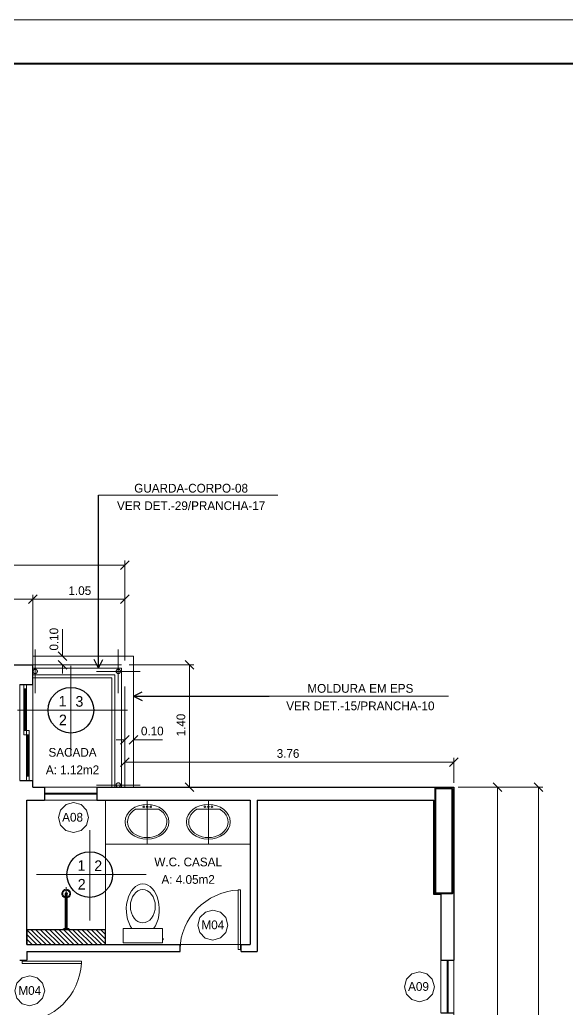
# Model space of a CAD drawing. Header units: metres. Extents: x 2.9 to 62.3, y 8 to 50.1.
# Drawn here: x 45.66 to 51.92, y 38.75 to 50.07 of the extents above; entities that cross this region are included whole.
import ezdxf
from ezdxf.enums import TextEntityAlignment as Align

# ---------------------------------------------------------------- set-up
doc = ezdxf.new("R2010")
doc.units = ezdxf.units.M
doc.header["$MEASUREMENT"] = 0
for name, pattern in [('DGN Style 2', [1.009767, 0.60586, -0.403907]), ('DGN Style 3', [1.413674, 1.009767, -0.403907]), ('DGN Style 4', [1.616637, 0.807814, -0.403907, 0.00101, -0.403907])]:
    doc.linetypes.add(name, pattern=pattern)
doc.layers.get('Defpoints').update_dxf_attribs({"lineweight": 0})
for name, color, linetype, lineweight in [('00-EDIFICACOES TÉRREO', 7, 'Continuous', 0), ('24 - Textos Gerais', 7, 'Continuous', 0), ('34 - Mobiliário', 7, 'Continuous', 0), ('CORNIJAS_VAR NA PLANTA PTIPO 1', 7, 'Continuous', 0), ('Cotas', 13, 'Continuous', 0), ('Level 1', 7, 'Continuous', 0), ('Level 12', 7, 'Continuous', 0), ('Level 14', 7, 'Continuous', 0), ('Level 24-1', 7, 'Continuous', 0), ('Level 3', 7, 'Continuous', 0), ('Level 36', 7, 'Continuous', 0), ('Level 45', 7, 'Continuous', 0), ('Level 46', 7, 'Continuous', 0), ('Level 50', 7, 'Continuous', 0), ('Level 62-1', 7, 'Continuous', 0), ('Level 63', 7, 'Continuous', 0), ('Level 7', 7, 'Continuous', 0)]:
    doc.layers.add(name, color=color, linetype=linetype, lineweight=lineweight)
doc.styles.add('Style-INTL_ENGINEERING', font='INTL_ENGINEERING.shx')
doc.dimstyles.get("Standard").update_dxf_attribs({"dimtxt": 0.18, "dimasz": 0.18, "dimexe": 0.18, "dimexo": 0.0625, "dimgap": 0.09, "dimtad": 0, "dimtih": 1, "dimtoh": 1, "dimdec": 4, "dimzin": 1, "dimdsep": 46, "dimtxsty": 'Standard', "dimcen": 0, "dimadec": 0, "dimazin": 0, "dimtfac": 1, "dimtdec": 4, "dimtofl": 0, "dimtmove": 0, "dimatfit": 3, "dimfxl": 0, "dimtolj": 1, "dimtzin": 1, "dimarcsym": 0})

# ---------------------------------------------------------------- blocks, each defined once
blk = doc.blocks.new('_Oblique')
at = {"color": 0, "linetype": 'ByBlock', "lineweight": -2}
blk.add_line((0.5, 0.5), (-0.5, -0.5), dxfattribs=at)
blk = doc.blocks.new('*D578')
at = {"layer": 'Cotas', "color": 2, "linetype": 'Continuous', "lineweight": 0}
for p, q in [((43.015, 42.839), (43.015, 43.489)), ((45.815, 42.739), (45.815, 43.489)), ((43.015, 43.439), (45.815, 43.439))]:
    blk.add_line(p, q, dxfattribs=at)
at = {"layer": 'Defpoints'}
for p in [(44.415, 43.439), (45.815, 43.439), (43.015, 42.789), (45.815, 42.689)]:
    blk.add_point(p, dxfattribs=at)
at = {"layer": 'Cotas', "color": 2, "linetype": 'Continuous', "lineweight": 0, "xscale": 0.0995, "yscale": 0.0995, "zscale": 0.0995, "rotation": 180}
blk.add_blockref('_Oblique', (43.015, 43.439), dxfattribs=at)
at = {"layer": 'Cotas', "color": 2, "linetype": 'Continuous', "lineweight": 0, "xscale": 0.0995, "yscale": 0.0995, "zscale": 0.0995}
blk.add_blockref('_Oblique', (45.815, 43.439), dxfattribs=at)
at = {"layer": 'Cotas', "color": 2, "linetype": 'Continuous', "lineweight": 0, "style": 'Style-INTL_ENGINEERING'}
blk.add_text('2.80', height=0.0995, dxfattribs=at).set_placement((44.268, 43.538), align=Align.MIDDLE_LEFT)
blk = doc.blocks.new('*D579')
at = {"layer": 'Cotas', "color": 2, "linetype": 'Continuous', "lineweight": 0}
for p, q in [((45.815, 42.739), (45.815, 43.489)), ((46.865, 42.739), (46.865, 43.489)), ((45.815, 43.439), (46.865, 43.439))]:
    blk.add_line(p, q, dxfattribs=at)
at = {"layer": 'Defpoints'}
for p in [(46.34, 43.439), (46.865, 43.439), (45.815, 42.689), (46.865, 42.689)]:
    blk.add_point(p, dxfattribs=at)
at = {"layer": 'Cotas', "color": 2, "linetype": 'Continuous', "lineweight": 0, "xscale": 0.0995, "yscale": 0.0995, "zscale": 0.0995, "rotation": 180}
blk.add_blockref('_Oblique', (45.815, 43.439), dxfattribs=at)
at = {"layer": 'Cotas', "color": 2, "linetype": 'Continuous', "lineweight": 0, "xscale": 0.0995, "yscale": 0.0995, "zscale": 0.0995}
blk.add_blockref('_Oblique', (46.865, 43.439), dxfattribs=at)
at = {"layer": 'Cotas', "color": 2, "linetype": 'Continuous', "lineweight": 0, "style": 'Style-INTL_ENGINEERING'}
blk.add_text('1.05', height=0.0995, dxfattribs=at).set_placement((46.221, 43.538), align=Align.MIDDLE_LEFT)
blk = doc.blocks.new('*D315')
at = {"layer": 'Cotas', "color": 2, "linetype": 'Continuous', "lineweight": 0}
for p, q in [((33.725, 43.187), (33.725, 43.881)), ((33.725, 43.831), (46.865, 43.831)), ((46.865, 42.739), (46.865, 43.881))]:
    blk.add_line(p, q, dxfattribs=at)
at = {"layer": 'Defpoints'}
for p in [(40.295, 43.831), (46.865, 43.831), (33.725, 43.137), (46.865, 42.689)]:
    blk.add_point(p, dxfattribs=at)
at = {"layer": 'Cotas', "color": 2, "linetype": 'Continuous', "lineweight": 0, "xscale": 0.0995, "yscale": 0.0995, "zscale": 0.0995, "rotation": 180}
blk.add_blockref('_Oblique', (33.725, 43.831), dxfattribs=at)
at = {"layer": 'Cotas', "color": 2, "linetype": 'Continuous', "lineweight": 0, "xscale": 0.0995, "yscale": 0.0995, "zscale": 0.0995}
blk.add_blockref('_Oblique', (46.865, 43.831), dxfattribs=at)
at = {"layer": 'Cotas', "color": 2, "linetype": 'Continuous', "lineweight": 0, "style": 'Style-INTL_ENGINEERING'}
blk.add_text('13.14', height=0.0995, dxfattribs=at).set_placement((40.165, 43.931), align=Align.MIDDLE_LEFT)
blk = doc.blocks.new('*D327')
at = {"layer": 'Cotas', "color": 2, "linetype": 'Continuous', "lineweight": 0}
for p, q in [((46.914, 42.689), (47.654, 42.689)), ((47.604, 42.689), (47.604, 41.289)), ((46.914, 41.289), (47.654, 41.289))]:
    blk.add_line(p, q, dxfattribs=at)
at = {"layer": 'Defpoints'}
for p in [(46.865, 42.689), (47.604, 41.989), (46.865, 41.289), (47.604, 41.289)]:
    blk.add_point(p, dxfattribs=at)
at = {"layer": 'Cotas', "color": 2, "linetype": 'Continuous', "lineweight": 0, "xscale": 0.0995, "yscale": 0.0995, "zscale": 0.0995}
for p, rotation in [((47.604, 42.689), 90), ((47.604, 41.289), 270)]:
    blk.add_blockref('_Oblique', p, dxfattribs=dict(at, rotation=rotation))
at = {"layer": 'Cotas', "color": 2, "linetype": 'Continuous', "lineweight": 0, "style": 'Style-INTL_ENGINEERING'}
blk.add_text('1.40', height=0.0995, rotation=90, dxfattribs=at).set_placement((47.505, 41.871), align=Align.MIDDLE_LEFT)
blk = doc.blocks.new('*D328')
at = {"layer": 'Cotas', "color": 2, "linetype": 'Continuous', "lineweight": 0}
for p, q in [((50.674, 41.289), (51.174, 41.289)), ((51.124, 41.289), (51.124, 34.579)), ((50.674, 34.579), (51.174, 34.579))]:
    blk.add_line(p, q, dxfattribs=at)
at = {"layer": 'Defpoints'}
for p in [(50.625, 41.289), (51.124, 37.934), (50.625, 34.579), (51.124, 34.579)]:
    blk.add_point(p, dxfattribs=at)
at = {"layer": 'Cotas', "color": 2, "linetype": 'Continuous', "lineweight": 0, "xscale": 0.0995, "yscale": 0.0995, "zscale": 0.0995}
for p, rotation in [((51.124, 41.289), 90), ((51.124, 34.579), 270)]:
    blk.add_blockref('_Oblique', p, dxfattribs=dict(at, rotation=rotation))
at = {"layer": 'Cotas', "color": 2, "linetype": 'Continuous', "lineweight": 0, "style": 'Style-INTL_ENGINEERING'}
blk.add_text('6.71', height=0.0995, rotation=90, dxfattribs=at).set_placement((51.025, 37.818), align=Align.MIDDLE_LEFT)
blk = doc.blocks.new('*D329')
at = {"layer": 'Cotas', "color": 2, "linetype": 'Continuous', "lineweight": 0}
for p, q in [((50.674, 41.289), (51.641, 41.289)), ((51.591, 41.289), (51.591, 33.529)), ((50.674, 33.529), (51.641, 33.529))]:
    blk.add_line(p, q, dxfattribs=at)
at = {"layer": 'Defpoints'}
for p in [(50.625, 41.289), (51.591, 37.409), (50.625, 33.529), (51.591, 33.529)]:
    blk.add_point(p, dxfattribs=at)
at = {"layer": 'Cotas', "color": 2, "linetype": 'Continuous', "lineweight": 0, "xscale": 0.0995, "yscale": 0.0995, "zscale": 0.0995}
for p, rotation in [((51.591, 41.289), 90), ((51.591, 33.529), 270)]:
    blk.add_blockref('_Oblique', p, dxfattribs=dict(at, rotation=rotation))
at = {"layer": 'Cotas', "color": 2, "linetype": 'Continuous', "lineweight": 0, "style": 'Style-INTL_ENGINEERING'}
blk.add_text('7.76', height=0.0995, rotation=90, dxfattribs=at).set_placement((51.492, 37.265), align=Align.MIDDLE_LEFT)
blk = doc.blocks.new('*D330')
at = {"layer": 'Cotas', "color": 2, "linetype": 'Continuous', "lineweight": 0}
for p, q in [((46.865, 41.94), (46.865, 41.527)), ((50.625, 41.576), (46.865, 41.576)), ((50.625, 41.339), (50.625, 41.626))]:
    blk.add_line(p, q, dxfattribs=at)
at = {"layer": 'Defpoints'}
for p in [(46.865, 41.989), (46.865, 41.576), (48.745, 41.576), (50.625, 41.289)]:
    blk.add_point(p, dxfattribs=at)
at = {"layer": 'Cotas', "color": 2, "linetype": 'Continuous', "lineweight": 0, "xscale": 0.0995, "yscale": 0.0995, "zscale": 0.0995, "rotation": 180}
blk.add_blockref('_Oblique', (46.865, 41.576), dxfattribs=at)
at = {"layer": 'Cotas', "color": 2, "linetype": 'Continuous', "lineweight": 0, "xscale": 0.0995, "yscale": 0.0995, "zscale": 0.0995}
blk.add_blockref('_Oblique', (50.625, 41.576), dxfattribs=at)
at = {"layer": 'Cotas', "color": 2, "linetype": 'Continuous', "lineweight": 0, "style": 'Style-INTL_ENGINEERING'}
blk.add_text('3.76', height=0.0995, dxfattribs=at).set_placement((48.6, 41.675), align=Align.MIDDLE_LEFT)
blk = doc.blocks.new('*U137')
at = {"layer": '00-EDIFICACOES TÉRREO', "color": 4, "linetype": 'Continuous', "lineweight": 0, "flags": 128}
blk.add_lwpolyline([(0.00342, 0), (0.00294, 0.00172), (0.00172, 0.00296), (0, 0.00342), (-0.00171, 0.00296), (-0.00296, 0.00172), (-0.00341, 0), (-0.00294, -0.00171), (-0.00172, -0.00295), (-0.00001, -0.00341), (0.00173, -0.00294), (0.00295, -0.00171)], close=True, dxfattribs=at)
at = {"layer": '00-EDIFICACOES TÉRREO', "color": 4, "linetype": 'Continuous', "lineweight": 0, "style": 'Style-INTL_ENGINEERING'}
blk.add_text('A08', height=0.001999, rotation=359.9999, dxfattribs=at).set_placement((-0.00259, -0.00093))
blk = doc.blocks.new('*U138')
at = {"layer": '00-EDIFICACOES TÉRREO', "color": 4, "linetype": 'Continuous', "lineweight": 0, "flags": 128}
blk.add_lwpolyline([(0.00342, 0), (0.00294, 0.00172), (0.00172, 0.00296), (0, 0.00342), (-0.00171, 0.00296), (-0.00296, 0.00172), (-0.00341, 0), (-0.00294, -0.00171), (-0.00172, -0.00295), (-0.00001, -0.00341), (0.00173, -0.00294), (0.00295, -0.00171)], close=True, dxfattribs=at)
at = {"layer": '00-EDIFICACOES TÉRREO', "color": 4, "linetype": 'Continuous', "lineweight": 0, "style": 'Style-INTL_ENGINEERING'}
blk.add_text('A09', height=0.001999, rotation=359.9999, dxfattribs=at).set_placement((-0.00259, -0.00093))
blk = doc.blocks.new('*U151')
at = {"layer": '00-EDIFICACOES TÉRREO', "color": 4, "linetype": 'Continuous', "lineweight": 0, "flags": 128}
blk.add_lwpolyline([(0.00342, 0), (0.00294, 0.00172), (0.00172, 0.00296), (0, 0.00342), (-0.00171, 0.00296), (-0.00296, 0.00172), (-0.00341, 0), (-0.00294, -0.00171), (-0.00172, -0.00295), (-0.00001, -0.00341), (0.00173, -0.00294), (0.00295, -0.00171)], close=True, dxfattribs=at)
at = {"layer": '00-EDIFICACOES TÉRREO', "color": 4, "linetype": 'Continuous', "lineweight": 0, "style": 'Style-INTL_ENGINEERING'}
blk.add_text('M04', height=0.001999, rotation=359.9999, dxfattribs=at).set_placement((-0.00259, -0.00093))
blk = doc.blocks.new('TerminatorOpen')
at = {"color": 0, "linetype": 'ByBlock', "lineweight": -2}
for q in [(-1, 0.5), (-1, 0), (-1, -0.5)]:
    blk.add_line((0, 0), q, dxfattribs=at)
blk = doc.blocks.new('INDESP_5')
at = {"layer": 'Level 3', "color": 131, "linetype": 'Continuous', "lineweight": 0}
for p, q in [((0.01506, -0.01302), (0.01507, 0.01257)), ((0.00001, 0), (0.03099, 0))]:
    blk.add_line(p, q, dxfattribs=at)
at = {"layer": 'Level 3', "color": 131, "linetype": 'Continuous', "lineweight": 13}
blk.add_line((0.0221, 0), (0.02213, 0.00002), dxfattribs=at)
at = {"layer": 'Level 3', "color": 131, "linetype": 'Continuous', "lineweight": 30}
blk.add_circle((0.01505, 0.00001), 0.00645, dxfattribs=at)
at = {"layer": 'Level 3', "color": 131, "linetype": 'Continuous', "lineweight": 30, "style": 'Style-INTL_ENGINEERING'}
for s, p in [('1', (0.01159, 0.00105)), ('3', (0.01633, 0.00098)), ('2', (0.01167, -0.00425))]:
    blk.add_text(s, height=0.003, rotation=0, dxfattribs=at).set_placement(p)
blk = doc.blocks.new('INDESP_6')
at = {"layer": 'Level 3', "color": 131, "linetype": 'Continuous', "lineweight": 0}
for p, q in [((0.01506, -0.01302), (0.01507, 0.01257)), ((0.00001, 0), (0.03099, 0))]:
    blk.add_line(p, q, dxfattribs=at)
at = {"layer": 'Level 3', "color": 131, "linetype": 'Continuous', "lineweight": 13}
blk.add_line((0.0221, 0), (0.02213, 0.00002), dxfattribs=at)
at = {"layer": 'Level 3', "color": 131, "linetype": 'Continuous', "lineweight": 30}
blk.add_circle((0.01505, 0.00001), 0.00645, dxfattribs=at)
at = {"layer": 'Level 3', "color": 131, "linetype": 'Continuous', "lineweight": 30, "style": 'Style-INTL_ENGINEERING'}
for s, p in [('1', (0.01159, 0.00105)), ('2', (0.01633, 0.00098)), ('2', (0.01167, -0.00425))]:
    blk.add_text(s, height=0.003, rotation=0, dxfattribs=at).set_placement(p)
blk = doc.blocks.new('*D358')
at = {"layer": 'Cotas', "color": 2, "linetype": 'Continuous', "lineweight": 0}
for p, q in [((46.153, 43.098), (46.153, 42.789)), ((46.384, 42.789), (46.103, 42.789)), ((46.384, 42.689), (46.103, 42.689)), ((46.153, 42.59), (46.153, 42.689))]:
    blk.add_line(p, q, dxfattribs=at)
at = {"layer": 'Defpoints'}
for p in [(46.153, 42.976), (46.434, 42.789), (46.153, 42.689), (46.434, 42.689)]:
    blk.add_point(p, dxfattribs=at)
at = {"layer": 'Cotas', "color": 2, "linetype": 'Continuous', "lineweight": 0, "xscale": 0.0995, "yscale": 0.0995, "zscale": 0.0995}
for p, rotation in [((46.153, 42.789), 270), ((46.153, 42.689), 90)]:
    blk.add_blockref('_Oblique', p, dxfattribs=dict(at, rotation=rotation))
at = {"layer": 'Cotas', "color": 2, "linetype": 'Continuous', "lineweight": 0, "style": 'Style-INTL_ENGINEERING'}
blk.add_text('0.10', height=0.0995, rotation=90, dxfattribs=at).set_placement((46.054, 42.853), align=Align.MIDDLE_LEFT)
blk = doc.blocks.new('*D359')
at = {"layer": 'Cotas', "color": 2, "linetype": 'Continuous', "lineweight": 0}
for p, q in [((46.865, 42.112), (46.865, 41.783)), ((46.965, 42.112), (46.965, 41.783)), ((46.765, 41.832), (46.865, 41.832)), ((47.294, 41.832), (46.965, 41.832))]:
    blk.add_line(p, q, dxfattribs=at)
at = {"layer": 'Defpoints'}
for p in [(46.865, 42.162), (46.965, 42.162), (46.965, 41.832), (47.171, 41.832)]:
    blk.add_point(p, dxfattribs=at)
at = {"layer": 'Cotas', "color": 2, "linetype": 'Continuous', "lineweight": 0, "xscale": 0.0995, "yscale": 0.0995, "zscale": 0.0995}
blk.add_blockref('_Oblique', (46.865, 41.832), dxfattribs=at)
at = {"layer": 'Cotas', "color": 2, "linetype": 'Continuous', "lineweight": 0, "xscale": 0.0995, "yscale": 0.0995, "zscale": 0.0995, "rotation": 180}
blk.add_blockref('_Oblique', (46.965, 41.832), dxfattribs=at)
at = {"layer": 'Cotas', "color": 2, "linetype": 'Continuous', "lineweight": 0, "style": 'Style-INTL_ENGINEERING'}
blk.add_text('0.10', height=0.0995, dxfattribs=at).set_placement((47.049, 41.932), align=Align.MIDDLE_LEFT)
blk = doc.blocks.new('SANCXP_5')
at = {"layer": '24 - Textos Gerais', "color": 172, "linetype": 'Continuous', "lineweight": 0}
for p, q in [((0.06, -0.449), (0.06, 0.449)), ((0.06, 0.449), (0.386, 0.449)), ((0.386, -0.449), (0.386, 0.449)), ((0.06, -0.449), (0.386, -0.449))]:
    blk.add_line(p, q, dxfattribs=at)
at = {"layer": '24 - Textos Gerais', "color": 172, "linetype": 'Continuous', "lineweight": 0, "flags": 128}
blk.add_lwpolyline([(0.125, -0.468), (0.16, -0.468), (0.16, -0.449), (0.125, -0.449)], close=True, dxfattribs=at)
at = {"layer": '24 - Textos Gerais', "color": 172, "linetype": 'Continuous', "lineweight": 0}
blk.add_ellipse((0.825, 0), major_axis=(-0.581, 0), ratio=0.649123, start_param=0.716078, end_param=5.567107, dxfattribs=at)
blk.add_ellipse((0.896, 0), major_axis=(-0.381, 0), ratio=0.746923, dxfattribs=at)
blk = doc.blocks.new('*U61')
at = {"layer": '24 - Textos Gerais', "color": 172, "linetype": 'Continuous', "lineweight": 13}
blk.add_line((-0.147, -0.136), (-0.147, 0.133), dxfattribs=at)
at = {"layer": '24 - Textos Gerais', "color": 172, "linetype": 'DGN Style 4', "lineweight": 13}
blk.add_line((-0.25, -0.001), (0.25, -0.001), dxfattribs=at)
at = {"layer": '24 - Textos Gerais', "color": 172, "linetype": 'Continuous', "lineweight": 13, "extrusion": (0, 0, -1)}
for centre in [(0.177, 0.039), (0.177, -0.001), (0.177, -0.041)]:
    blk.add_circle(centre, 0.01, dxfattribs=at)
blk.add_ellipse((-0.004, 0), major_axis=(0, 0.25), ratio=0.8, dxfattribs=at)
blk.add_ellipse((-0.003, -0.001), major_axis=(0, 0.225), ratio=0.8, start_param=5.350888, end_param=10.349301, dxfattribs=at)
at = {"layer": '24 - Textos Gerais', "color": 172, "linetype": 'Continuous', "lineweight": 13}
for p in [(-0.003, 0.224), (-0.003, 0.224), (-0.147, -0.136)]:
    blk.add_point(p, dxfattribs=at)
blk = doc.blocks.new('*U62')
at = {"layer": '24 - Textos Gerais', "color": 172, "linetype": 'Continuous', "lineweight": 13}
blk.add_line((-0.147, -0.136), (-0.147, 0.133), dxfattribs=at)
at = {"layer": '24 - Textos Gerais', "color": 172, "linetype": 'DGN Style 4', "lineweight": 13}
blk.add_line((-0.25, -0.001), (0.25, -0.001), dxfattribs=at)
at = {"layer": '24 - Textos Gerais', "color": 172, "linetype": 'Continuous', "lineweight": 13, "extrusion": (0, 0, -1)}
for centre in [(0.177, 0.039), (0.177, -0.001), (0.177, -0.041)]:
    blk.add_circle(centre, 0.01, dxfattribs=at)
blk.add_ellipse((-0.004, 0), major_axis=(0, 0.25), ratio=0.8, dxfattribs=at)
blk.add_ellipse((-0.003, -0.001), major_axis=(0, 0.225), ratio=0.8, start_param=5.350888, end_param=10.349301, dxfattribs=at)
at = {"layer": '24 - Textos Gerais', "color": 172, "linetype": 'Continuous', "lineweight": 13}
for p in [(-0.003, 0.224), (-0.003, 0.224), (-0.147, -0.136)]:
    blk.add_point(p, dxfattribs=at)
blk = doc.blocks.new('*U63')
at = {"layer": '24 - Textos Gerais', "color": 172, "linetype": 'Continuous', "lineweight": 0}
for p, q in [((-0.244, 0.035), (-0.244, -0.035)), ((-0.244, 0.035), (-0.239, 0.035)), ((-0.239, 0.035), (-0.239, -0.035)), ((-0.229, 0.025), (-0.239, 0.035)), ((-0.229, -0.025), (-0.229, 0.025)), ((0.168, 0.012), (-0.229, 0.012)), ((-0.244, -0.035), (-0.239, -0.035)), ((-0.239, -0.035), (-0.229, -0.025)), ((0.168, -0.013), (-0.229, -0.013))]:
    blk.add_line(p, q, dxfattribs=at)
at = {"layer": '24 - Textos Gerais', "color": 172, "linetype": 'DGN Style 4', "lineweight": 13}
blk.add_line((0.244, 0), (-0.244, 0), dxfattribs=at)
at = {"layer": '24 - Textos Gerais', "color": 172, "linetype": 'Continuous', "lineweight": 0, "extrusion": (0, 0, -1)}
for centre in [(-0.088, 0), (-0.168, 0)]:
    blk.add_arc(centre, 0.0125, 90, 270, dxfattribs=at)
at = {"layer": '24 - Textos Gerais', "color": 172, "linetype": 'Continuous', "lineweight": 0}
for radius, start, end in [(0.05, 194.4775, 165.5225), (0.04, 198.21, 161.79)]:
    blk.add_arc((0.168, 0), radius, start, end, dxfattribs=at)
blk.add_point((0.168, 0.011), dxfattribs=at)
blk = doc.blocks.new('*U19')
at = {"layer": 'Level 36', "color": 172, "linetype": 'Continuous', "lineweight": 13}
for p, q in [((16.145, 1.58), (16.145, 3.23)), ((16.145, 2.73), (17.795, 2.73)), ((16.145, 2.73), (17.795, 2.73))]:
    blk.add_line(p, q, dxfattribs=at)
at = {"layer": '24 - Textos Gerais', "color": 172, "linetype": 'Continuous', "lineweight": 13, "extrusion": (0, 0, -1), "rotation": 270}
for name, p in [('*U61', (-16.619, 2.98)), ('*U62', (-17.319, 2.98))]:
    blk.add_blockref(name, p, dxfattribs=at)
at = {"layer": '24 - Textos Gerais', "color": 172, "linetype": 'Continuous', "lineweight": 0, "xscale": 0.5000000000216841, "yscale": 0.5000000000216841, "zscale": 0.5000000000216841, "rotation": 89.99946639056465}
blk.add_blockref('SANCXP_5', (16.57, 1.57), dxfattribs=at)
at = {"layer": '24 - Textos Gerais', "color": 172, "linetype": 'Continuous', "lineweight": 0, "extrusion": (0, 0, -1), "rotation": 90}
blk.add_blockref('*U63', (-15.695, 1.994), dxfattribs=at)
blk = doc.blocks.new('P70D_1')
at = {"layer": 'Level 14', "color": 7, "linetype": 'Continuous', "lineweight": 13}
for p, q in [((0.035, 0.705), (0.01, 0.705)), ((0.01, 0.705), (0.01, 0.025)), ((0.035, 0.025), (0.035, 0.705)), ((0.01, 0.025), (0.035, 0.025))]:
    blk.add_line(p, q, dxfattribs=at)
blk.add_ellipse((0.007, 0.032), major_axis=(0.661, -0.214), ratio=0.965677, start_param=0.313159, end_param=1.833935, dxfattribs=at)
at = {"layer": 'Level 7', "color": 7, "linetype": 'Continuous', "lineweight": 30}
for p, q in [((0, 0), (0, 0.08)), ((0.7, 0), (0.7, 0.08))]:
    blk.add_line(p, q, dxfattribs=at)
blk = doc.blocks.new('J140B1')
at = {"layer": '34 - Mobiliário', "color": 7, "linetype": 'Continuous', "lineweight": 40}
blk.add_line((0, 0.075), (0.6, 0.075), dxfattribs=at)
at = {"layer": 'CORNIJAS_VAR NA PLANTA PTIPO 1', "color": 7, "linetype": 'Continuous', "lineweight": 30}
for p, q in [((0, 0), (0, 0.15)), ((0.6, 0), (0.6, 0.15))]:
    blk.add_line(p, q, dxfattribs=at)
at = {"layer": 'CORNIJAS_VAR NA PLANTA PTIPO 1', "color": 7, "linetype": 'Continuous', "lineweight": 0}
for p, q in [((0, 0.15), (0.6, 0.15)), ((0, 0), (0.6, 0))]:
    blk.add_line(p, q, dxfattribs=at)
blk = doc.blocks.new('*U75')
at = {"layer": '00-EDIFICACOES TÉRREO', "color": 7, "linetype": 'Continuous', "lineweight": 13, "flags": 128}
for points in [[(-0.03002, 0.54999), (-0.03002, 0.5), (-0.00004, 0.49999), (-0.00002, 0.54998)], [(-0.03, 0.02499), (-0.03002, 0.5), (-0.02002, 0.5), (-0.01998, 0.025)], [(-0.01004, 0.5), (-0.01, 0.02498), (0, 0.02501), (-0.00004, 0.49999)], [(-0.03, -0.02499), (-0.03, 0.02499), (0, 0.02501), (0, -0.025)], [(-0.00002, 0.02497), (-0.00004, -0.02501), (0.02996, -0.02501), (0.02996, 0.02498)], [(0, -0.50002), (-0.00004, -0.02501), (0.01, -0.02499), (0.00998, -0.5)], [(0.01996, -0.02502), (0.01998, -0.50002), (0.02998, -0.50001), (0.02996, -0.02501)], [(0, -0.55001), (0, -0.50002), (0.02998, -0.50001), (0.02998, -0.55002)]]:
    blk.add_lwpolyline(points, close=True, dxfattribs=at)
at = {"layer": 'CORNIJAS_VAR NA PLANTA PTIPO 1', "color": 7, "linetype": 'Continuous', "lineweight": 0}
for p, q in [((-0.07506, 0.55), (-0.07502, -0.55002)), ((0.07502, 0.55001), (0.07506, -0.55001))]:
    blk.add_line(p, q, dxfattribs=at)
at = {"layer": 'CORNIJAS_VAR NA PLANTA PTIPO 1', "color": 7, "linetype": 'Continuous', "lineweight": 30, "flags": 128}
for points in [[(-0.07506, 0.55), (0.07502, 0.55001)], [(-0.07504, -0.55001), (0.07504, -0.55001)]]:
    blk.add_lwpolyline(points, dxfattribs=at)
blk = doc.blocks.new('P70D')
at = {"layer": '00-EDIFICACOES TÉRREO', "color": 7, "linetype": 'Continuous', "lineweight": 13}
for p, q in [((0.035, 0.705), (0.01, 0.705)), ((0.01, 0.705), (0.01, 0.025)), ((0.035, 0.025), (0.035, 0.705)), ((0.01, 0.025), (0.035, 0.025))]:
    blk.add_line(p, q, dxfattribs=at)
blk.add_ellipse((0.007, 0.032), major_axis=(0.661, -0.214), ratio=0.965677, start_param=0.313159, end_param=1.833935, dxfattribs=at)
at = {"layer": 'CORNIJAS_VAR NA PLANTA PTIPO 1', "color": 7, "linetype": 'Continuous', "lineweight": 30}
for p, q in [((0, 0), (0, 0.08)), ((0.7, 0), (0.7, 0.08))]:
    blk.add_line(p, q, dxfattribs=at)
blk = doc.blocks.new('*U186')
at = {"layer": 'Level 1', "color": 3, "linetype": 'DGN Style 4', "lineweight": 0}
for p, q in [((0, 0.25), (0, -0.25)), ((0.25, 0), (-0.25, 0))]:
    blk.add_line(p, q, dxfattribs=at)
at = {"layer": 'Level 50', "color": 190, "linetype": 'DGN Style 2', "lineweight": 0}
blk.add_circle((0, 0), 0.025, dxfattribs=at)
blk = doc.blocks.new('*U187')
at = {"layer": 'Level 1', "color": 3, "linetype": 'DGN Style 4', "lineweight": 0}
blk.add_line((0, 0.25), (0, -0.25), dxfattribs=at)
at = {"layer": 'Level 50', "color": 190, "linetype": 'DGN Style 2', "lineweight": 0}
blk.add_circle((0, 0), 0.025, dxfattribs=at)
blk = doc.blocks.new('*U188')
at = {"layer": 'Level 1', "color": 3, "linetype": 'DGN Style 4', "lineweight": 0}
blk.add_line((0.25, 0), (-0.25, 0), dxfattribs=at)
at = {"layer": 'Level 50', "color": 190, "linetype": 'DGN Style 2', "lineweight": 0}
blk.add_circle((0, 0), 0.025, dxfattribs=at)
blk = doc.blocks.new('*U173')
at = {"layer": 'CORNIJAS_VAR NA PLANTA PTIPO 1', "color": 7, "linetype": 'Continuous', "lineweight": 13, "flags": 128}
blk.add_lwpolyline([(16.465, 3.49), (16.465, 4.99), (15.315, 4.99), (15.315, 4.89)], dxfattribs=at)
at = {"layer": 'Level 50', "color": 190, "linetype": 'Continuous', "lineweight": 13, "flags": 128}
for points in [[(15.315, 4.852), (16.327, 4.852), (16.327, 3.49)], [(15.315, 4.777), (16.252, 4.777), (16.252, 3.49)]]:
    blk.add_lwpolyline(points, dxfattribs=at)
at = {"layer": 'Level 7', "color": 7, "linetype": 'DGN Style 3', "lineweight": 13, "flags": 128}
blk.add_lwpolyline([(15.315, 4.89), (16.365, 4.89), (16.365, 3.49)], dxfattribs=at)
at = {"layer": 'Level 7', "color": 7, "linetype": 'Continuous', "lineweight": 13, "flags": 128}
blk.add_lwpolyline([(15.315, 4.74), (16.215, 4.74), (16.215, 3.49)], dxfattribs=at)
at = {"layer": 'Level 50', "color": 190, "linetype": 'DGN Style 2', "lineweight": 0}
for name, p in [('*U187', (15.34, 4.815)), ('*U186', (16.29, 4.815)), ('*U188', (16.29, 3.515))]:
    blk.add_blockref(name, p, dxfattribs=at)

msp = doc.modelspace()

# ---------------------------------------------------------------- linework, layer by layer
at = {"layer": 'CORNIJAS_VAR NA PLANTA PTIPO 1', "color": 7, "linetype": 'Continuous', "lineweight": 30}
for p, q in [((43.015, 42.689), (45.815, 42.689)), ((45.815, 42.464), (45.815, 42.689)), ((45.815, 41.289), (45.815, 41.364)), ((45.815, 41.289), (45.945, 41.289)), ((46.545, 41.289), (50.625, 41.289)), ((50.625, 41.289), (50.625, 39.309)), ((45.745, 39.489), (45.745, 41.139)), ((45.745, 41.139), (45.945, 41.139)), ((46.545, 41.139), (48.295, 41.139)), ((48.295, 41.139), (48.295, 39.489)), ((48.375, 41.139), (48.375, 39.409)), ((48.375, 41.139), (50.395, 41.139)), ((50.475, 40.06), (50.475, 39.309)), ((45.745, 39.489), (47.495, 39.489)), ((45.745, 39.409), (45.745, 39.309)), ((45.745, 39.409), (47.495, 39.409)), ((48.195, 39.489), (48.295, 39.489)), ((48.195, 39.409), (48.375, 39.409))]:
    msp.add_line(p, q, dxfattribs=at)
at = {"layer": 'CORNIJAS_VAR NA PLANTA PTIPO 1', "color": 7, "linetype": 'Continuous', "lineweight": 0}
msp.add_line((48.195, 39.489), (47.495, 39.489), dxfattribs=at)
at = {"layer": 'CORNIJAS_VAR NA PLANTA PTIPO 1', "color": 7, "linetype": 'Continuous', "lineweight": 30, "flags": 128}
msp.add_lwpolyline([(50.475, 40.06), (50.395, 40.06), (50.395, 41.139)], dxfattribs=at)
at = {"layer": 'Level 12', "color": 2, "linetype": 'Continuous', "lineweight": 13}
for p, q in [((48.612, 44.632), (46.564, 44.632)), ((50.563, 42.33), (48.515, 42.33))]:
    msp.add_line(p, q, dxfattribs=at)
at = {"layer": 'Level 24-1', "color": 7, "linetype": 'DGN Style 2', "lineweight": 0, "flags": 128}
msp.add_lwpolyline([(33.725, 41.939), (38.035, 41.939), (38.035, 42.689), (46.865, 42.689), (46.865, 41.289), (50.625, 41.289), (50.625, 34.579), (49.925, 34.579), (49.925, 34.079), (49.375, 33.529), (39.847, 33.529), (39.227, 32.909), (31.911, 32.909), (31.694, 33.126), (29.305, 33.126), (29.088, 32.909), (21.772, 32.909), (21.152, 33.529), (11.625, 33.529), (11.075, 34.079), (11.075, 34.579), (10.375, 34.579), (10.375, 41.289), (14.135, 41.289), (14.135, 42.689), (22.965, 42.689), (22.965, 41.939), (27.274, 41.939), (27.274, 46.725), (33.724, 46.725), (33.725, 41.939)], dxfattribs=at)
at = {"layer": 'Level 45', "color": 6, "linetype": 'Continuous', "lineweight": 0}
for p, q in [((45.912, 39.489), (45.745, 39.656)), ((45.965, 39.489), (45.795, 39.659)), ((46.018, 39.489), (45.848, 39.659)), ((46.071, 39.489), (45.901, 39.659)), ((46.124, 39.489), (45.954, 39.659)), ((46.177, 39.489), (46.007, 39.659)), ((46.23, 39.489), (46.06, 39.659)), ((46.283, 39.489), (46.113, 39.659)), ((46.336, 39.489), (46.166, 39.659)), ((46.389, 39.489), (46.219, 39.659)), ((46.442, 39.489), (46.272, 39.659)), ((46.495, 39.489), (46.325, 39.659)), ((46.548, 39.489), (46.378, 39.659)), ((46.601, 39.489), (46.431, 39.659)), ((46.645, 39.499), (46.484, 39.659)), ((46.645, 39.552), (46.537, 39.659)), ((46.645, 39.605), (46.59, 39.659)), ((46.645, 39.658), (46.643, 39.659)), ((45.859, 39.489), (45.745, 39.603)), ((45.806, 39.489), (45.745, 39.55)), ((45.753, 39.489), (45.745, 39.497))]:
    msp.add_line(p, q, dxfattribs=at)
at = {"layer": 'Level 45', "color": 6, "linetype": 'Continuous', "lineweight": 30, "flags": 128}
msp.add_lwpolyline([(46.645, 39.489), (46.645, 39.659), (45.745, 39.659), (45.745, 39.489)], close=True, dxfattribs=at)
at = {"layer": 'Level 46', "color": 120, "linetype": 'Continuous', "lineweight": 40, "flags": 128}
msp.add_lwpolyline([(50.61, 41.275), (50.41, 41.275), (50.41, 40.075), (50.61, 40.075)], close=True, dxfattribs=at)
at = {"layer": 'Level 63', "color": 131, "linetype": 'Continuous', "lineweight": 40}
msp.add_line((4.149, 49.569), (61.85, 49.569), dxfattribs=at)
at = {"layer": 'Level 63', "color": 131, "linetype": 'Continuous', "lineweight": 0, "flags": 128}
msp.add_lwpolyline([(62.35, 50.069), (2.899, 50.069), (2.899, 8.019), (62.35, 8.019)], close=True, dxfattribs=at)
at = {"layer": 'Level 63', "color": 131, "linetype": 'Continuous', "lineweight": 13, "flags": 128}
msp.add_lwpolyline([(56.85, 8.518), (4.149, 8.518), (4.149, 49.569), (56.85, 49.569)], close=True, dxfattribs=at)

# ---------------------------------------------------------------- block references
at = {"layer": '00-EDIFICACOES TÉRREO', "color": 4, "linetype": 'Continuous', "lineweight": 0, "xscale": 50.00000000487893, "yscale": 50.00000000487893, "zscale": 50.00000000487893, "rotation": 0.0008004141529982}
for name, p in [('*U137', (46.278, 40.942)), ('*U151', (47.87, 39.711)), ('*U138', (50.231, 39.006)), ('*U151', (45.778, 38.96))]:
    msp.add_blockref(name, p, dxfattribs=at)
at = {"layer": 'CORNIJAS_VAR NA PLANTA PTIPO 1', "color": 7, "linetype": 'Continuous', "lineweight": 0}
msp.add_blockref('*U75', (45.74, 41.914), dxfattribs=at)
at = {"layer": 'CORNIJAS_VAR NA PLANTA PTIPO 1', "color": 7, "linetype": 'Continuous', "lineweight": 30}
for name, p, xscale, yscale, rotation in [('J140B1', (46.545, 41.289), 0.9999953433792164, 0.9999953433792164, 180), ('P70D', (48.195, 39.409), 1.000004656718364, -1.000004656718364, 180.0008004104257), ('J140B1', (50.475, 39.309), 0.9999953433792164, 0.9999953433792164, 270)]:
    msp.add_blockref(name, p, dxfattribs=dict(at, xscale=xscale, yscale=yscale, rotation=rotation))
at = {"layer": 'Level 3', "color": 131, "linetype": 'Continuous', "lineweight": 30, "xscale": 40.50002794240174, "yscale": 40.50002794240174, "zscale": 40.50002794240174, "rotation": 0.0006587766262007}
for name, p in [('INDESP_5', (45.639, 42.17)), ('INDESP_6', (45.854, 40.29))]:
    msp.add_blockref(name, p, dxfattribs=at)
at = {"layer": 'Level 36', "color": 172, "linetype": 'Continuous', "lineweight": 13}
msp.add_blockref('*U19', (30.5, 37.909), dxfattribs=at)
at = {"layer": 'Level 62-1', "color": 7, "linetype": 'Continuous', "lineweight": 13}
msp.add_blockref('*U173', (30.5, 37.799), dxfattribs=at)
at = {"layer": 'Level 7', "color": 7, "linetype": 'Continuous', "lineweight": 30, "xscale": 1.000004656718361, "yscale": 1.000004656718361, "rotation": 269.9991995895742}
msp.add_blockref('P70D_1', (45.665, 39.309), dxfattribs=at)

# ---------------------------------------------------------------- texts
at = {"layer": 'Level 12', "color": 2, "linetype": 'Continuous', "lineweight": 13, "char_height": 0.1, "attachment_point": 5, "line_spacing_factor": 1.200006, "style": 'Style-INTL_ENGINEERING'}
for s, insert in [('GUARDA-CORPO-08\\PVER DET.-29/PRANCHA-17\\P', (47.622, 44.609)), ('MOLDURA EM EPS\\PVER DET.-15/PRANCHA-10\\P', (49.556, 42.319)), ('SACADA\\PA: 1.12m2\\P', (46.267, 41.588)), ('W.C. CASAL\\PA: 4.05m2\\P', (47.588, 40.333))]:
    msp.add_mtext(s, dxfattribs=dict(at, insert=insert))

# ---------------------------------------------------------------- dimensions: what is measured, and where the dimension line sits
at = {"layer": 'Cotas', "color": 2, "linetype": 'Continuous', "lineweight": 0}
for base, p1, p2, picture, middle in [((46.865, 43.831), (33.725, 43.137), (46.865, 42.689), '*D315', (40.295, 43.831)), ((45.815, 43.439), (43.015, 42.789), (45.815, 42.689), '*D578', (44.415, 43.439)), ((46.865, 43.439), (45.815, 42.689), (46.865, 42.689), '*D579', (46.34, 43.439))]:
    dim = msp.add_linear_dim(base=base, p1=p1, p2=p2, dimstyle='Standard', override={"dimtxt": 0.0995, "dimasz": 0.0995, "dimexe": 0.0495, "dimexo": 0.0495, "dimgap": 0.0495, "dimtad": 1, "dimtih": 0, "dimtoh": 0, "dimdec": 2, "dimzin": 3, "dimtxsty": 'Style-INTL_ENGINEERING', "dimblk": 'Oblique', "dimclre": 2, "dimtdec": 2, "dimatfit": 1, "dimfrac": 2, "dimtolj": 0, "dimtzin": 3, "dimlwe": 0}, dxfattribs=at)
    dim.commit()
    dim.dimension.update_dxf_attribs({"geometry": picture, "text_midpoint": middle})
dim = msp.add_linear_dim(base=(46.153, 42.689), p1=(46.434, 42.789), p2=(46.434, 42.689), angle=270, dimstyle='Standard', override={"dimtxt": 0.0995, "dimasz": 0.0995, "dimexe": 0.0495, "dimexo": 0.0495, "dimgap": 0.0495, "dimtad": 1, "dimtih": 0, "dimtoh": 0, "dimdec": 2, "dimzin": 3, "dimtxsty": 'Style-INTL_ENGINEERING', "dimblk": 'Oblique', "dimclre": 2, "dimtdec": 2, "dimatfit": 1, "dimfrac": 2, "dimtolj": 0, "dimtzin": 3, "dimlwe": 0}, dxfattribs=at)
dim.commit()
dim.dimension.update_dxf_attribs({"geometry": '*D358', "text_midpoint": (46.153, 42.976), "dimtype": 160})
for base, p1, p2, angle, override, picture, middle in [((47.604, 41.289), (46.865, 42.689), (46.865, 41.289), 270, {"dimtxt": 0.0995, "dimasz": 0.0995, "dimexe": 0.0495, "dimexo": 0.0495, "dimgap": 0.0495, "dimtad": 1, "dimtih": 0, "dimtoh": 0, "dimdec": 2, "dimzin": 3, "dimtxsty": 'Style-INTL_ENGINEERING', "dimblk": 'Oblique', "dimclre": 2, "dimtdec": 2, "dimatfit": 1, "dimtolj": 0, "dimtzin": 3, "dimlwe": 0}, '*D327', (47.604, 41.989)), ((46.865, 41.576), (50.625, 41.289), (46.865, 41.989), 180, {"dimtxt": 0.0995, "dimasz": 0.0995, "dimexe": 0.0495, "dimexo": 0.0495, "dimgap": 0.0495, "dimtad": 1, "dimtih": 0, "dimtoh": 0, "dimdec": 2, "dimzin": 3, "dimtxsty": 'Style-INTL_ENGINEERING', "dimblk": 'Oblique', "dimclre": 2, "dimtdec": 2, "dimatfit": 1, "dimfrac": 2, "dimtolj": 0, "dimtzin": 3, "dimlwe": 0}, '*D330', (48.745, 41.576)), ((51.124, 34.579), (50.625, 41.289), (50.625, 34.579), 270, {"dimtxt": 0.0995, "dimasz": 0.0995, "dimexe": 0.0495, "dimexo": 0.0495, "dimgap": 0.0495, "dimtad": 1, "dimtih": 0, "dimtoh": 0, "dimdec": 2, "dimzin": 3, "dimtxsty": 'Style-INTL_ENGINEERING', "dimblk": 'Oblique', "dimclre": 2, "dimtdec": 2, "dimatfit": 1, "dimtolj": 0, "dimtzin": 3, "dimlwe": 0}, '*D328', (51.124, 37.934)), ((51.591, 33.529), (50.625, 41.289), (50.625, 33.529), 270, {"dimtxt": 0.0995, "dimasz": 0.0995, "dimexe": 0.0495, "dimexo": 0.0495, "dimgap": 0.0495, "dimtad": 1, "dimtih": 0, "dimtoh": 0, "dimdec": 2, "dimzin": 3, "dimtxsty": 'Style-INTL_ENGINEERING', "dimblk": 'Oblique', "dimclre": 2, "dimtdec": 2, "dimatfit": 1, "dimtolj": 0, "dimtzin": 3, "dimlwe": 0}, '*D329', (51.591, 37.409))]:
    dim = msp.add_linear_dim(base=base, p1=p1, p2=p2, angle=angle, dimstyle='Standard', override=override, dxfattribs=at)
    dim.commit()
    dim.dimension.update_dxf_attribs({"geometry": picture, "text_midpoint": middle})
dim = msp.add_linear_dim(base=(46.965, 41.832), p1=(46.865, 42.162), p2=(46.965, 42.162), dimstyle='Standard', override={"dimtxt": 0.0995, "dimasz": 0.0995, "dimexe": 0.0495, "dimexo": 0.0495, "dimgap": 0.0495, "dimtad": 1, "dimtih": 0, "dimtoh": 0, "dimdec": 2, "dimzin": 3, "dimtxsty": 'Style-INTL_ENGINEERING', "dimblk": 'Oblique', "dimclre": 2, "dimtdec": 2, "dimatfit": 1, "dimfrac": 2, "dimtolj": 0, "dimtzin": 3, "dimlwe": 0}, dxfattribs=at)
dim.commit()
dim.dimension.update_dxf_attribs({"geometry": '*D359', "text_midpoint": (47.171, 41.832), "dimtype": 160})

# ---------------------------------------------------------------- leaders
at = {"layer": 'Level 12', "color": 2, "linetype": 'Continuous', "lineweight": 13}
for points in [[(46.564, 42.652), (46.564, 44.632)], [(46.965, 42.33), (48.515, 42.33)]]:
    msp.add_leader(points, dimstyle='Standard', override={"dimtxt": 0.0995, "dimasz": 0.0995, "dimgap": 0, "dimtad": 1, "dimtxsty": 'Style-INTL_ENGINEERING', "dimldrblk": 'TerminatorOpen'}, dxfattribs=at)

doc.saveas('drawing.dxf')
